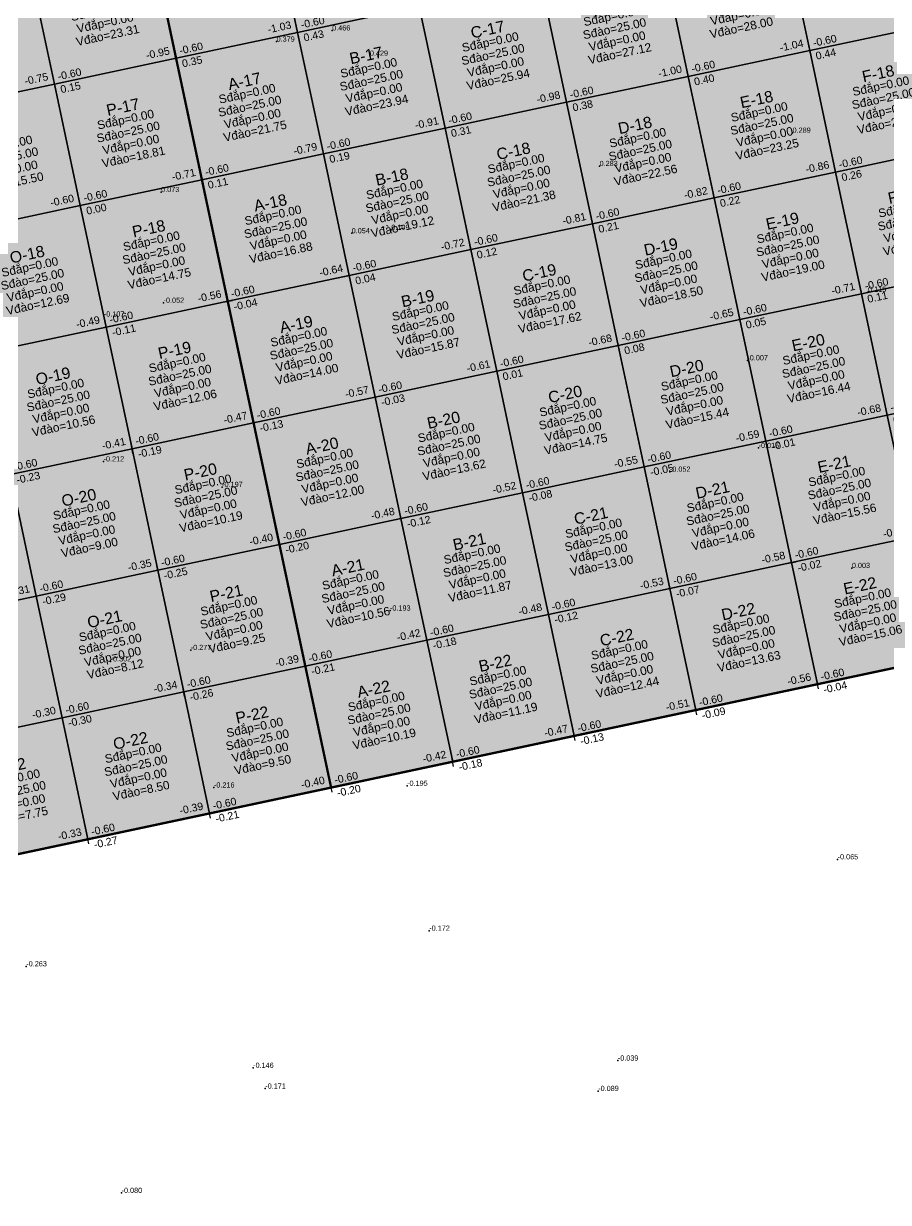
# Model space of a CAD drawing. Header units: metres. Extents: x 466 to 874, y 288 to 471.
# Drawn here: x 644.13 to 678.92, y 316.58 to 364 of the extents above; entities that cross this region are included whole.
import ezdxf
from ezdxf.enums import TextEntityAlignment as Align

# ---------------------------------------------------------------- set-up
doc = ezdxf.new("R2010")
doc.units = ezdxf.units.M
for name, color, linetype in [('SN-Dao', 1, 'Continuous'), ('SN-DiemDo', 9, 'Continuous'), ('SN-Luoi', 8, 'Continuous'), ('SN-Nut', 7, 'Continuous'), ('SN-O', 7, 'Continuous'), ('SN-RanhGioi', 1, 'Continuous')]:
    doc.layers.add(name, color=color, linetype=linetype)
doc.styles.add('SN', font='arial.ttf')

# ---------------------------------------------------------------- blocks, each defined once
blk = doc.blocks.new('SN_O')
at = {"color": 2, "style": 'SN'}
blk.add_attdef('TEN', text='', height=0.456, dxfattribs=at).set_placement((0, 1.026), align=Align.MIDDLE_CENTER)
at = {"color": 7, "style": 'SN'}
for tag, p in [('SDAP', (0, 0.513)), ('SDAO', (0, 0)), ('VDAP', (0, -0.513)), ('VDAO', (0, -1.026))]:
    blk.add_attdef(tag, text='', height=0.342, dxfattribs=at).set_placement(p, align=Align.MIDDLE_CENTER)
blk = doc.blocks.new('SN_NUT')
for p, q in [((-0.19, 0), (0.19, 0)), ((0, -0.19), (0, 0.19))]:
    blk.add_line(p, q)
at = {"color": 5, "style": 'SN'}
blk.add_attdef('CC', text='', height=0.304, dxfattribs=at).set_placement((-0.19, 0.114), align=Align.BOTTOM_RIGHT)
at = {"color": 1, "style": 'SN'}
blk.add_attdef('CDTK', (0.19, 0.114), '', height=0.304, dxfattribs=at)
at = {"color": 3, "style": 'SN'}
blk.add_attdef('CDTN', (0.19, -0.418), '', height=0.304, dxfattribs=at)

msp = doc.modelspace()

# ---------------------------------------------------------------- hatches: boundary and pattern name
at = {"layer": 'SN-Dao', "transparency": 33554534}
for points in [[(654.117, 368.541), (659.008, 369.58), (660.048, 364.689), (655.157, 363.65)], [(654.117, 368.541), (655.157, 363.65), (650.266, 362.61), (649.227, 367.501)], [(674.72, 367.808), (679.611, 368.848), (680.65, 363.957), (675.76, 362.917)], [(669.829, 366.769), (674.72, 367.808), (675.76, 362.917), (670.869, 361.878)], [(644.336, 366.461), (649.227, 367.501), (650.266, 362.61), (645.376, 361.571)], [(664.938, 365.729), (669.829, 366.769), (670.869, 361.878), (665.978, 360.838)], [(639.445, 365.422), (644.336, 366.461), (645.376, 361.571), (640.485, 360.531)], [(660.048, 364.689), (664.938, 365.729), (665.978, 360.838), (661.087, 359.799)], [(655.157, 363.65), (660.048, 364.689), (661.087, 359.799), (656.197, 358.759)], [(675.76, 362.917), (680.65, 363.957), (681.69, 359.066), (676.799, 358.027)], [(655.157, 363.65), (656.197, 358.759), (651.306, 357.72), (650.266, 362.61)], [(670.869, 361.878), (675.76, 362.917), (676.799, 358.027), (671.908, 356.987)], [(645.376, 361.571), (650.266, 362.61), (651.306, 357.72), (646.415, 356.68)], [(665.978, 360.838), (670.869, 361.878), (671.908, 356.987), (667.018, 355.947)], [(640.485, 360.531), (645.376, 361.571), (646.415, 356.68), (641.524, 355.64)], [(661.087, 359.799), (665.978, 360.838), (667.018, 355.947), (662.127, 354.908)], [(656.197, 358.759), (661.087, 359.799), (662.127, 354.908), (657.236, 353.868)], [(676.799, 358.027), (681.69, 359.066), (682.729, 354.175), (677.839, 353.136)], [(656.197, 358.759), (657.236, 353.868), (652.345, 352.829), (651.306, 357.72)], [(646.415, 356.68), (651.306, 357.72), (652.345, 352.829), (647.455, 351.789)], [(671.908, 356.987), (676.799, 358.027), (677.839, 353.136), (672.948, 352.096)], [(641.524, 355.64), (646.415, 356.68), (647.455, 351.789), (642.564, 350.75)], [(667.018, 355.947), (671.908, 356.987), (672.948, 352.096), (668.057, 351.057)], [(662.127, 354.908), (667.018, 355.947), (668.057, 351.057), (663.166, 350.017)], [(657.236, 353.868), (662.127, 354.908), (663.166, 350.017), (658.276, 348.978)], [(657.236, 353.868), (658.276, 348.978), (653.385, 347.938), (652.345, 352.829)], [(677.839, 353.136), (682.729, 354.175), (683.769, 349.285), (678.878, 348.245)], [(672.948, 352.096), (677.839, 353.136), (678.878, 348.245), (673.987, 347.206)], [(647.455, 351.789), (652.345, 352.829), (653.385, 347.938), (648.494, 346.899)], [(668.057, 351.057), (672.948, 352.096), (673.987, 347.206), (669.097, 346.166)], [(642.564, 350.75), (647.455, 351.789), (648.494, 346.899), (643.603, 345.859)], [(663.166, 350.017), (668.057, 351.057), (669.097, 346.166), (664.206, 345.126)], [(658.276, 348.978), (663.166, 350.017), (664.206, 345.126), (659.315, 344.087)], [(678.878, 348.245), (683.769, 349.285), (684.808, 344.394), (679.918, 343.354)], [(658.276, 348.978), (659.315, 344.087), (654.424, 343.047), (653.385, 347.938)], [(673.987, 347.206), (678.878, 348.245), (679.918, 343.354), (675.027, 342.315)], [(648.494, 346.899), (653.385, 347.938), (654.424, 343.047), (649.534, 342.008)], [(669.097, 346.166), (673.987, 347.206), (675.027, 342.315), (670.136, 341.275)], [(643.603, 345.859), (648.494, 346.899), (649.534, 342.008), (644.643, 340.968)], [(638.713, 344.819), (643.603, 345.859), (644.643, 340.968), (639.752, 339.929)], [(664.206, 345.126), (669.097, 346.166), (670.136, 341.275), (665.246, 340.236)], [(659.315, 344.087), (664.206, 345.126), (665.246, 340.236), (660.355, 339.196)], [(659.315, 344.087), (660.355, 339.196), (655.464, 338.157), (654.424, 343.047)], [(649.534, 342.008), (654.424, 343.047), (655.464, 338.157), (650.573, 337.117)], [(675.027, 342.315), (679.918, 343.354), (680.957, 338.464), (676.067, 337.424)], [(644.643, 340.968), (649.534, 342.008), (650.573, 337.117), (645.683, 336.077)], [(670.136, 341.275), (675.027, 342.315), (676.067, 337.424), (671.176, 336.385)], [(665.246, 340.236), (670.136, 341.275), (671.176, 336.385), (666.285, 335.345)], [(639.752, 339.929), (644.643, 340.968), (645.683, 336.077), (640.792, 335.038)], [(660.355, 339.196), (665.246, 340.236), (666.285, 335.345), (661.394, 334.305)], [(660.355, 339.196), (661.394, 334.305), (656.504, 333.266), (655.464, 338.157)], [(650.573, 337.117), (655.464, 338.157), (656.504, 333.266), (651.613, 332.226)], [(645.683, 336.077), (650.573, 337.117), (651.613, 332.226), (646.722, 331.187)], [(640.792, 335.038), (645.683, 336.077), (646.722, 331.187), (641.831, 330.147)]]:
    msp.add_hatch(color=1, dxfattribs=at).paths.add_polyline_path(points)

# ---------------------------------------------------------------- linework, layer by layer
at = {"layer": 'SN-DiemDo'}
for p in [(656.548, 363.725, 0.466), (654.309, 363.278, 0.379), (658.064, 362.708, 0.429), (675.067, 359.61, 0.289), (667.303, 358.271, 0.283), (649.667, 357.223, 0.073), (658.926, 355.703, 0.109), (657.332, 355.566, 0.054), (678.107, 353.209, 0.115), (649.764, 352.769, -0.052), (647.362, 352.216, -0.107), (673.249, 350.454, -0.007), (673.702, 346.928, -0.015), (647.351, 346.388, -0.212), (670.135, 345.973, -0.052), (652.118, 345.358, -0.197), (677.454, 342.099, 0.003), (658.873, 340.386, -0.193), (650.857, 338.8, -0.277), (647.634, 338.34, -0.302), (651.79, 333.266, -0.216), (659.56, 333.336, -0.195), (676.881, 330.378, -0.065), (660.454, 327.507, -0.172), (644.241, 326.074, -0.263), (668.038, 322.281, -0.039), (653.367, 321.991, -0.146), (653.855, 321.154, -0.171), (667.248, 321.059, -0.089), (648.075, 316.958, -0.08)]:
    msp.add_point(p, dxfattribs=at)
at = {"layer": 'SN-Luoi'}
for points in [[(654.117, 368.541), (659.008, 369.58), (660.048, 364.689), (655.157, 363.65)], [(654.117, 368.541), (655.157, 363.65), (650.266, 362.61), (649.227, 367.501)], [(674.72, 367.808), (679.611, 368.848), (680.65, 363.957), (675.76, 362.917)], [(669.829, 366.769), (674.72, 367.808), (675.76, 362.917), (670.869, 361.878)], [(644.336, 366.461), (649.227, 367.501), (650.266, 362.61), (645.376, 361.571)], [(664.938, 365.729), (669.829, 366.769), (670.869, 361.878), (665.978, 360.838)], [(639.445, 365.422), (644.336, 366.461), (645.376, 361.571), (640.485, 360.531)], [(660.048, 364.689), (664.938, 365.729), (665.978, 360.838), (661.087, 359.799)], [(655.157, 363.65), (660.048, 364.689), (661.087, 359.799), (656.197, 358.759)], [(675.76, 362.917), (680.65, 363.957), (681.69, 359.066), (676.799, 358.027)], [(655.157, 363.65), (656.197, 358.759), (651.306, 357.72), (650.266, 362.61)], [(670.869, 361.878), (675.76, 362.917), (676.799, 358.027), (671.908, 356.987)], [(645.376, 361.571), (650.266, 362.61), (651.306, 357.72), (646.415, 356.68)], [(665.978, 360.838), (670.869, 361.878), (671.908, 356.987), (667.018, 355.947)], [(640.485, 360.531), (645.376, 361.571), (646.415, 356.68), (641.524, 355.64)], [(661.087, 359.799), (665.978, 360.838), (667.018, 355.947), (662.127, 354.908)], [(656.197, 358.759), (661.087, 359.799), (662.127, 354.908), (657.236, 353.868)], [(676.799, 358.027), (681.69, 359.066), (682.729, 354.175), (677.839, 353.136)], [(656.197, 358.759), (657.236, 353.868), (652.345, 352.829), (651.306, 357.72)], [(646.415, 356.68), (651.306, 357.72), (652.345, 352.829), (647.455, 351.789)], [(671.908, 356.987), (676.799, 358.027), (677.839, 353.136), (672.948, 352.096)], [(641.524, 355.64), (646.415, 356.68), (647.455, 351.789), (642.564, 350.75)], [(667.018, 355.947), (671.908, 356.987), (672.948, 352.096), (668.057, 351.057)], [(662.127, 354.908), (667.018, 355.947), (668.057, 351.057), (663.166, 350.017)], [(657.236, 353.868), (662.127, 354.908), (663.166, 350.017), (658.276, 348.978)], [(657.236, 353.868), (658.276, 348.978), (653.385, 347.938), (652.345, 352.829)], [(677.839, 353.136), (682.729, 354.175), (683.769, 349.285), (678.878, 348.245)], [(672.948, 352.096), (677.839, 353.136), (678.878, 348.245), (673.987, 347.206)], [(647.455, 351.789), (652.345, 352.829), (653.385, 347.938), (648.494, 346.899)], [(668.057, 351.057), (672.948, 352.096), (673.987, 347.206), (669.097, 346.166)], [(642.564, 350.75), (647.455, 351.789), (648.494, 346.899), (643.603, 345.859)], [(663.166, 350.017), (668.057, 351.057), (669.097, 346.166), (664.206, 345.126)], [(658.276, 348.978), (663.166, 350.017), (664.206, 345.126), (659.315, 344.087)], [(678.878, 348.245), (683.769, 349.285), (684.808, 344.394), (679.918, 343.354)], [(658.276, 348.978), (659.315, 344.087), (654.424, 343.047), (653.385, 347.938)], [(673.987, 347.206), (678.878, 348.245), (679.918, 343.354), (675.027, 342.315)], [(648.494, 346.899), (653.385, 347.938), (654.424, 343.047), (649.534, 342.008)], [(669.097, 346.166), (673.987, 347.206), (675.027, 342.315), (670.136, 341.275)], [(643.603, 345.859), (648.494, 346.899), (649.534, 342.008), (644.643, 340.968)], [(638.713, 344.819), (643.603, 345.859), (644.643, 340.968), (639.752, 339.929)], [(664.206, 345.126), (669.097, 346.166), (670.136, 341.275), (665.246, 340.236)], [(659.315, 344.087), (664.206, 345.126), (665.246, 340.236), (660.355, 339.196)], [(659.315, 344.087), (660.355, 339.196), (655.464, 338.157), (654.424, 343.047)], [(649.534, 342.008), (654.424, 343.047), (655.464, 338.157), (650.573, 337.117)], [(675.027, 342.315), (679.918, 343.354), (680.957, 338.464), (676.067, 337.424)], [(644.643, 340.968), (649.534, 342.008), (650.573, 337.117), (645.683, 336.077)], [(670.136, 341.275), (675.027, 342.315), (676.067, 337.424), (671.176, 336.385)], [(665.246, 340.236), (670.136, 341.275), (671.176, 336.385), (666.285, 335.345)], [(639.752, 339.929), (644.643, 340.968), (645.683, 336.077), (640.792, 335.038)], [(660.355, 339.196), (665.246, 340.236), (666.285, 335.345), (661.394, 334.305)], [(660.355, 339.196), (661.394, 334.305), (656.504, 333.266), (655.464, 338.157)], [(650.573, 337.117), (655.464, 338.157), (656.504, 333.266), (651.613, 332.226)], [(645.683, 336.077), (650.573, 337.117), (651.613, 332.226), (646.722, 331.187)], [(640.792, 335.038), (645.683, 336.077), (646.722, 331.187), (641.831, 330.147)]]:
    msp.add_lwpolyline(points, close=True, dxfattribs=at)
at = {"layer": 'SN-RanhGioi', "const_width": 0.095}
for points in [[(711.885, 457.495), (734.755, 349.899), (656.504, 333.266), (633.633, 440.862)], [(633.633, 440.862), (656.504, 333.266), (578.252, 316.633), (555.382, 424.229)]]:
    msp.add_lwpolyline(points, close=True, dxfattribs=at)

# ---------------------------------------------------------------- block references
at = {"layer": 'SN-Nut'}
for p, rotation, values in [((655.157, 363.65), 12.00000000000403, {'CDTK': '-0.60', 'CDTN': '0.43', 'CC': '-1.03'}), ((675.76, 362.917), 12.00000000000403, {'CDTK': '-0.60', 'CDTN': '0.44', 'CC': '-1.04'}), ((650.266, 362.61), 12.00000000000384, {'CDTK': '-0.60', 'CDTN': '0.35', 'CC': '-0.95'}), ((650.266, 362.61), 12.00000000000403, {'CDTK': '-0.60', 'CDTN': '0.35', 'CC': '-0.95'}), ((670.869, 361.878), 12.00000000000403, {'CDTK': '-0.60', 'CDTN': '0.40', 'CC': '-1.00'}), ((645.376, 361.571), 12.00000000000384, {'CDTK': '-0.60', 'CDTN': '0.15', 'CC': '-0.75'}), ((665.978, 360.838), 12.00000000000403, {'CDTK': '-0.60', 'CDTN': '0.38', 'CC': '-0.98'}), ((661.087, 359.799), 12.00000000000403, {'CDTK': '-0.60', 'CDTN': '0.31', 'CC': '-0.91'}), ((656.197, 358.759), 12.00000000000403, {'CDTK': '-0.60', 'CDTN': '0.19', 'CC': '-0.79'}), ((676.799, 358.027), 12.00000000000403, {'CDTK': '-0.60', 'CDTN': '0.26', 'CC': '-0.86'}), ((651.306, 357.72), 12.00000000000384, {'CDTK': '-0.60', 'CDTN': '0.11', 'CC': '-0.71'}), ((651.306, 357.72), 12.00000000000403, {'CDTK': '-0.60', 'CDTN': '0.11', 'CC': '-0.71'}), ((671.908, 356.987), 12.00000000000403, {'CDTK': '-0.60', 'CDTN': '0.22', 'CC': '-0.82'}), ((646.415, 356.68), 12.00000000000384, {'CDTK': '-0.60', 'CDTN': '0.00', 'CC': '-0.60'}), ((667.018, 355.947), 12.00000000000403, {'CDTK': '-0.60', 'CDTN': '0.21', 'CC': '-0.81'}), ((662.127, 354.908), 12.00000000000403, {'CDTK': '-0.60', 'CDTN': '0.12', 'CC': '-0.72'}), ((657.236, 353.868), 12.00000000000403, {'CDTK': '-0.60', 'CDTN': '0.04', 'CC': '-0.64'}), ((652.345, 352.829), 12.00000000000384, {'CDTK': '-0.60', 'CDTN': '-0.04', 'CC': '-0.56'}), ((652.345, 352.829), 12.00000000000403, {'CDTK': '-0.60', 'CDTN': '-0.04', 'CC': '-0.56'}), ((677.839, 353.136), 12.00000000000403, {'CDTK': '-0.60', 'CDTN': '0.11', 'CC': '-0.71'}), ((647.455, 351.789), 12.00000000000384, {'CDTK': '-0.60', 'CDTN': '-0.11', 'CC': '-0.49'}), ((672.948, 352.096), 12.00000000000403, {'CDTK': '-0.60', 'CDTN': '0.05', 'CC': '-0.65'}), ((668.057, 351.057), 12.00000000000403, {'CDTK': '-0.60', 'CDTN': '0.08', 'CC': '-0.68'}), ((663.166, 350.017), 12.00000000000403, {'CDTK': '-0.60', 'CDTN': '0.01', 'CC': '-0.61'}), ((658.276, 348.978), 12.00000000000403, {'CDTK': '-0.60', 'CDTN': '-0.03', 'CC': '-0.57'}), ((678.878, 348.245), 12.00000000000403, {'CDTK': '-0.60', 'CDTN': '0.08', 'CC': '-0.68'}), ((653.385, 347.938), 12.00000000000384, {'CDTK': '-0.60', 'CDTN': '-0.13', 'CC': '-0.47'}), ((653.385, 347.938), 12.00000000000403, {'CDTK': '-0.60', 'CDTN': '-0.13', 'CC': '-0.47'}), ((673.987, 347.206), 12.00000000000403, {'CDTK': '-0.60', 'CDTN': '-0.01', 'CC': '-0.59'}), ((648.494, 346.899), 12.00000000000384, {'CDTK': '-0.60', 'CDTN': '-0.19', 'CC': '-0.41'}), ((669.097, 346.166), 12.00000000000403, {'CDTK': '-0.60', 'CDTN': '-0.05', 'CC': '-0.55'}), ((643.603, 345.859), 12.00000000000384, {'CDTK': '-0.60', 'CDTN': '-0.23', 'CC': '-0.37'}), ((664.206, 345.126), 12.00000000000403, {'CDTK': '-0.60', 'CDTN': '-0.08', 'CC': '-0.52'}), ((659.315, 344.087), 12.00000000000403, {'CDTK': '-0.60', 'CDTN': '-0.12', 'CC': '-0.48'}), ((679.918, 343.354), 12.00000000000403, {'CDTK': '-0.60', 'CDTN': '0.04', 'CC': '-0.64'}), ((654.424, 343.047), 12.00000000000384, {'CDTK': '-0.60', 'CDTN': '-0.20', 'CC': '-0.40'}), ((654.424, 343.047), 12.00000000000403, {'CDTK': '-0.60', 'CDTN': '-0.20', 'CC': '-0.40'}), ((675.027, 342.315), 12.00000000000403, {'CDTK': '-0.60', 'CDTN': '-0.02', 'CC': '-0.58'}), ((649.534, 342.008), 12.00000000000384, {'CDTK': '-0.60', 'CDTN': '-0.25', 'CC': '-0.35'}), ((644.643, 340.968), 12.00000000000384, {'CDTK': '-0.60', 'CDTN': '-0.29', 'CC': '-0.31'}), ((670.136, 341.275), 12.00000000000403, {'CDTK': '-0.60', 'CDTN': '-0.07', 'CC': '-0.53'}), ((665.246, 340.236), 12.00000000000403, {'CDTK': '-0.60', 'CDTN': '-0.12', 'CC': '-0.48'}), ((660.355, 339.196), 12.00000000000403, {'CDTK': '-0.60', 'CDTN': '-0.18', 'CC': '-0.42'}), ((655.464, 338.157), 12.00000000000384, {'CDTK': '-0.60', 'CDTN': '-0.21', 'CC': '-0.39'}), ((655.464, 338.157), 12.00000000000403, {'CDTK': '-0.60', 'CDTN': '-0.21', 'CC': '-0.39'}), ((650.573, 337.117), 12.00000000000384, {'CDTK': '-0.60', 'CDTN': '-0.26', 'CC': '-0.34'}), ((676.067, 337.424), 12.00000000000403, {'CDTK': '-0.60', 'CDTN': '-0.04', 'CC': '-0.56'}), ((671.176, 336.385), 12.00000000000403, {'CDTK': '-0.60', 'CDTN': '-0.09', 'CC': '-0.51'}), ((645.683, 336.077), 12.00000000000384, {'CDTK': '-0.60', 'CDTN': '-0.30', 'CC': '-0.30'}), ((666.285, 335.345), 12.00000000000403, {'CDTK': '-0.60', 'CDTN': '-0.13', 'CC': '-0.47'}), ((661.394, 334.305), 12.00000000000403, {'CDTK': '-0.60', 'CDTN': '-0.18', 'CC': '-0.42'}), ((656.504, 333.266), 12.00000000000384, {'CDTK': '-0.60', 'CDTN': '-0.20', 'CC': '-0.40'}), ((656.504, 333.266), 12.00000000000403, {'CDTK': '-0.60', 'CDTN': '-0.20', 'CC': '-0.40'}), ((651.613, 332.226), 12.00000000000384, {'CDTK': '-0.60', 'CDTN': '-0.21', 'CC': '-0.39'}), ((646.722, 331.187), 12.00000000000384, {'CDTK': '-0.60', 'CDTN': '-0.27', 'CC': '-0.33'})]:
    msp.add_blockref('SN_NUT', p, dxfattribs=dict(at, rotation=rotation)).add_auto_attribs(values)
at = {"layer": 'SN-O'}
for p, rotation, values in [((672.794, 364.843), 12.00000000000403, {'TEN': 'E-17', 'SDAP': 'Sđắp=0.00', 'SDAO': 'Sđào=25.00', 'VDAP': 'Vđắp=0.00', 'VDAO': 'Vđào=28.00'}), ((647.301, 364.536), 12.00000000000384, {'TEN': 'P-16', 'SDAP': 'Sđắp=0.00', 'SDAO': 'Sđào=25.00', 'VDAP': 'Vđắp=0.00', 'VDAO': 'Vđào=23.31'}), ((667.904, 363.803), 12.00000000000403, {'TEN': 'D-17', 'SDAP': 'Sđắp=0.00', 'SDAO': 'Sđào=25.00', 'VDAP': 'Vđắp=0.00', 'VDAO': 'Vđào=27.12'}), ((663.013, 362.764), 12.00000000000403, {'TEN': 'C-17', 'SDAP': 'Sđắp=0.00', 'SDAO': 'Sđào=25.00', 'VDAP': 'Vđắp=0.00', 'VDAO': 'Vđào=25.94'}), ((658.122, 361.724), 12.00000000000403, {'TEN': 'B-17', 'SDAP': 'Sđắp=0.00', 'SDAO': 'Sđào=25.00', 'VDAP': 'Vđắp=0.00', 'VDAO': 'Vđào=23.94'}), ((678.725, 360.992), 12.00000000000403, {'TEN': 'F-18', 'SDAP': 'Sđắp=0.00', 'SDAO': 'Sđào=25.00', 'VDAP': 'Vđắp=0.00', 'VDAO': 'Vđào=24.25'}), ((653.231, 360.685), 12.00000000000403, {'TEN': 'A-17', 'SDAP': 'Sđắp=0.00', 'SDAO': 'Sđào=25.00', 'VDAP': 'Vđắp=0.00', 'VDAO': 'Vđào=21.75'}), ((648.341, 359.645), 12.00000000000384, {'TEN': 'P-17', 'SDAP': 'Sđắp=0.00', 'SDAO': 'Sđào=25.00', 'VDAP': 'Vđắp=0.00', 'VDAO': 'Vđào=18.81'}), ((673.834, 359.952), 12.00000000000403, {'TEN': 'E-18', 'SDAP': 'Sđắp=0.00', 'SDAO': 'Sđào=25.00', 'VDAP': 'Vđắp=0.00', 'VDAO': 'Vđào=23.25'}), ((643.45, 358.606), 12.00000000000384, {'TEN': 'O-17', 'SDAP': 'Sđắp=0.00', 'SDAO': 'Sđào=25.00', 'VDAP': 'Vđắp=0.00', 'VDAO': 'Vđào=15.50'}), ((668.943, 358.913), 12.00000000000403, {'TEN': 'D-18', 'SDAP': 'Sđắp=0.00', 'SDAO': 'Sđào=25.00', 'VDAP': 'Vđắp=0.00', 'VDAO': 'Vđào=22.56'}), ((664.052, 357.873), 12.00000000000403, {'TEN': 'C-18', 'SDAP': 'Sđắp=0.00', 'SDAO': 'Sđào=25.00', 'VDAP': 'Vđắp=0.00', 'VDAO': 'Vđào=21.38'}), ((659.162, 356.834), 12.00000000000403, {'TEN': 'B-18', 'SDAP': 'Sđắp=0.00', 'SDAO': 'Sđào=25.00', 'VDAP': 'Vđắp=0.00', 'VDAO': 'Vđào=19.12'}), ((654.271, 355.794), 12.00000000000403, {'TEN': 'A-18', 'SDAP': 'Sđắp=0.00', 'SDAO': 'Sđào=25.00', 'VDAP': 'Vđắp=0.00', 'VDAO': 'Vđào=16.88'}), ((679.764, 356.101), 12.00000000000403, {'TEN': 'F-19', 'SDAP': 'Sđắp=0.00', 'SDAO': 'Sđào=25.00', 'VDAP': 'Vđắp=0.00', 'VDAO': 'Vđào=20.56'}), ((674.873, 355.061), 12.00000000000403, {'TEN': 'E-19', 'SDAP': 'Sđắp=0.00', 'SDAO': 'Sđào=25.00', 'VDAP': 'Vđắp=0.00', 'VDAO': 'Vđào=19.00'}), ((649.38, 354.754), 12.00000000000384, {'TEN': 'P-18', 'SDAP': 'Sđắp=0.00', 'SDAO': 'Sđào=25.00', 'VDAP': 'Vđắp=0.00', 'VDAO': 'Vđào=14.75'}), ((669.983, 354.022), 12.00000000000403, {'TEN': 'D-19', 'SDAP': 'Sđắp=0.00', 'SDAO': 'Sđào=25.00', 'VDAP': 'Vđắp=0.00', 'VDAO': 'Vđào=18.50'}), ((644.489, 353.715), 12.00000000000384, {'TEN': 'O-18', 'SDAP': 'Sđắp=0.00', 'SDAO': 'Sđào=25.00', 'VDAP': 'Vđắp=0.00', 'VDAO': 'Vđào=12.69'}), ((665.092, 352.982), 12.00000000000403, {'TEN': 'C-19', 'SDAP': 'Sđắp=0.00', 'SDAO': 'Sđào=25.00', 'VDAP': 'Vđắp=0.00', 'VDAO': 'Vđào=17.62'}), ((660.201, 351.943), 12.00000000000403, {'TEN': 'B-19', 'SDAP': 'Sđắp=0.00', 'SDAO': 'Sđào=25.00', 'VDAP': 'Vđắp=0.00', 'VDAO': 'Vđào=15.87'}), ((655.311, 350.903), 12.00000000000403, {'TEN': 'A-19', 'SDAP': 'Sđắp=0.00', 'SDAO': 'Sđào=25.00', 'VDAP': 'Vđắp=0.00', 'VDAO': 'Vđào=14.00'}), ((675.913, 350.171), 12.00000000000403, {'TEN': 'E-20', 'SDAP': 'Sđắp=0.00', 'SDAO': 'Sđào=25.00', 'VDAP': 'Vđắp=0.00', 'VDAO': 'Vđào=16.44'}), ((650.42, 349.864), 12.00000000000384, {'TEN': 'P-19', 'SDAP': 'Sđắp=0.00', 'SDAO': 'Sđào=25.00', 'VDAP': 'Vđắp=0.00', 'VDAO': 'Vđào=12.06'}), ((671.022, 349.131), 12.00000000000403, {'TEN': 'D-20', 'SDAP': 'Sđắp=0.00', 'SDAO': 'Sđào=25.00', 'VDAP': 'Vđắp=0.00', 'VDAO': 'Vđào=15.44'}), ((645.529, 348.824), 12.00000000000384, {'TEN': 'O-19', 'SDAP': 'Sđắp=0.00', 'SDAO': 'Sđào=25.00', 'VDAP': 'Vđắp=0.00', 'VDAO': 'Vđào=10.56'}), ((666.132, 348.092), 12.00000000000403, {'TEN': 'C-20', 'SDAP': 'Sđắp=0.00', 'SDAO': 'Sđào=25.00', 'VDAP': 'Vđắp=0.00', 'VDAO': 'Vđào=14.75'}), ((661.241, 347.052), 12.00000000000403, {'TEN': 'B-20', 'SDAP': 'Sđắp=0.00', 'SDAO': 'Sđào=25.00', 'VDAP': 'Vđắp=0.00', 'VDAO': 'Vđào=13.62'}), ((656.35, 346.012), 12.00000000000403, {'TEN': 'A-20', 'SDAP': 'Sđắp=0.00', 'SDAO': 'Sđào=25.00', 'VDAP': 'Vđắp=0.00', 'VDAO': 'Vđào=12.00'}), ((651.459, 344.973), 12.00000000000384, {'TEN': 'P-20', 'SDAP': 'Sđắp=0.00', 'SDAO': 'Sđào=25.00', 'VDAP': 'Vđắp=0.00', 'VDAO': 'Vđào=10.19'}), ((676.953, 345.28), 12.00000000000403, {'TEN': 'E-21', 'SDAP': 'Sđắp=0.00', 'SDAO': 'Sđào=25.00', 'VDAP': 'Vđắp=0.00', 'VDAO': 'Vđào=15.56'}), ((646.569, 343.933), 12.00000000000384, {'TEN': 'O-20', 'SDAP': 'Sđắp=0.00', 'SDAO': 'Sđào=25.00', 'VDAP': 'Vđắp=0.00', 'VDAO': 'Vđào=9.00'}), ((672.062, 344.24), 12.00000000000403, {'TEN': 'D-21', 'SDAP': 'Sđắp=0.00', 'SDAO': 'Sđào=25.00', 'VDAP': 'Vđắp=0.00', 'VDAO': 'Vđào=14.06'}), ((667.171, 343.201), 12.00000000000403, {'TEN': 'C-21', 'SDAP': 'Sđắp=0.00', 'SDAO': 'Sđào=25.00', 'VDAP': 'Vđắp=0.00', 'VDAO': 'Vđào=13.00'}), ((662.28, 342.161), 12.00000000000403, {'TEN': 'B-21', 'SDAP': 'Sđắp=0.00', 'SDAO': 'Sđào=25.00', 'VDAP': 'Vđắp=0.00', 'VDAO': 'Vđào=11.87'}), ((657.39, 341.122), 12.00000000000403, {'TEN': 'A-21', 'SDAP': 'Sđắp=0.00', 'SDAO': 'Sđào=25.00', 'VDAP': 'Vđắp=0.00', 'VDAO': 'Vđào=10.56'}), ((677.992, 340.389), 12.00000000000403, {'TEN': 'E-22', 'SDAP': 'Sđắp=0.00', 'SDAO': 'Sđào=25.00', 'VDAP': 'Vđắp=0.00', 'VDAO': 'Vđào=15.06'}), ((652.499, 340.082), 12.00000000000384, {'TEN': 'P-21', 'SDAP': 'Sđắp=0.00', 'SDAO': 'Sđào=25.00', 'VDAP': 'Vđắp=0.00', 'VDAO': 'Vđào=9.25'}), ((673.101, 339.35), 12.00000000000403, {'TEN': 'D-22', 'SDAP': 'Sđắp=0.00', 'SDAO': 'Sđào=25.00', 'VDAP': 'Vđắp=0.00', 'VDAO': 'Vđào=13.63'}), ((647.608, 339.043), 12.00000000000384, {'TEN': 'O-21', 'SDAP': 'Sđắp=0.00', 'SDAO': 'Sđào=25.00', 'VDAP': 'Vđắp=0.00', 'VDAO': 'Vđào=8.12'}), ((668.211, 338.31), 12.00000000000403, {'TEN': 'C-22', 'SDAP': 'Sđắp=0.00', 'SDAO': 'Sđào=25.00', 'VDAP': 'Vđắp=0.00', 'VDAO': 'Vđào=12.44'}), ((663.32, 337.271), 12.00000000000403, {'TEN': 'B-22', 'SDAP': 'Sđắp=0.00', 'SDAO': 'Sđào=25.00', 'VDAP': 'Vđắp=0.00', 'VDAO': 'Vđào=11.19'}), ((658.429, 336.231), 12.00000000000403, {'TEN': 'A-22', 'SDAP': 'Sđắp=0.00', 'SDAO': 'Sđào=25.00', 'VDAP': 'Vđắp=0.00', 'VDAO': 'Vđào=10.19'}), ((653.538, 335.191), 12.00000000000384, {'TEN': 'P-22', 'SDAP': 'Sđắp=0.00', 'SDAO': 'Sđào=25.00', 'VDAP': 'Vđắp=0.00', 'VDAO': 'Vđào=9.50'}), ((648.648, 334.152), 12.00000000000384, {'TEN': 'O-22', 'SDAP': 'Sđắp=0.00', 'SDAO': 'Sđào=25.00', 'VDAP': 'Vđắp=0.00', 'VDAO': 'Vđào=8.50'}), ((643.757, 333.112), 12.00000000000384, {'TEN': 'N-22', 'SDAP': 'Sđắp=0.00', 'SDAO': 'Sđào=25.00', 'VDAP': 'Vđắp=0.00', 'VDAO': 'Vđào=7.75'})]:
    msp.add_blockref('SN_O', p, dxfattribs=dict(at, rotation=rotation)).add_auto_attribs(values)

# ---------------------------------------------------------------- texts
at = {"layer": 'SN-DiemDo', "style": 'SN'}
for s, p in [('0.466', (656.548, 363.725)), ('0.379', (654.309, 363.278)), ('0.429', (658.064, 362.708)), ('0.289', (675.067, 359.61)), ('0.283', (667.303, 358.271)), ('0.073', (649.667, 357.223)), ('0.054', (657.332, 355.566)), ('0.109', (658.926, 355.703)), ('0.115', (678.107, 353.209)), ('-0.052', (649.764, 352.769)), ('-0.107', (647.362, 352.216)), ('-0.007', (673.249, 350.454)), ('-0.015', (673.702, 346.928)), ('-0.212', (647.351, 346.388)), ('-0.052', (670.135, 345.973)), ('-0.197', (652.118, 345.358)), ('0.003', (677.454, 342.099)), ('-0.193', (658.873, 340.386)), ('-0.277', (650.857, 338.8)), ('-0.302', (647.634, 338.34)), ('-0.216', (651.79, 333.266)), ('-0.195', (659.56, 333.336)), ('-0.065', (676.881, 330.378)), ('-0.172', (660.454, 327.507)), ('-0.263', (644.241, 326.074)), ('-0.146', (653.367, 321.991)), ('-0.039', (668.038, 322.281)), ('-0.171', (653.855, 321.154)), ('-0.089', (667.248, 321.059)), ('-0.080', (648.075, 316.958))]:
    msp.add_text(s, height=0.209, dxfattribs=at).set_placement(p)

doc.saveas('drawing.dxf')
